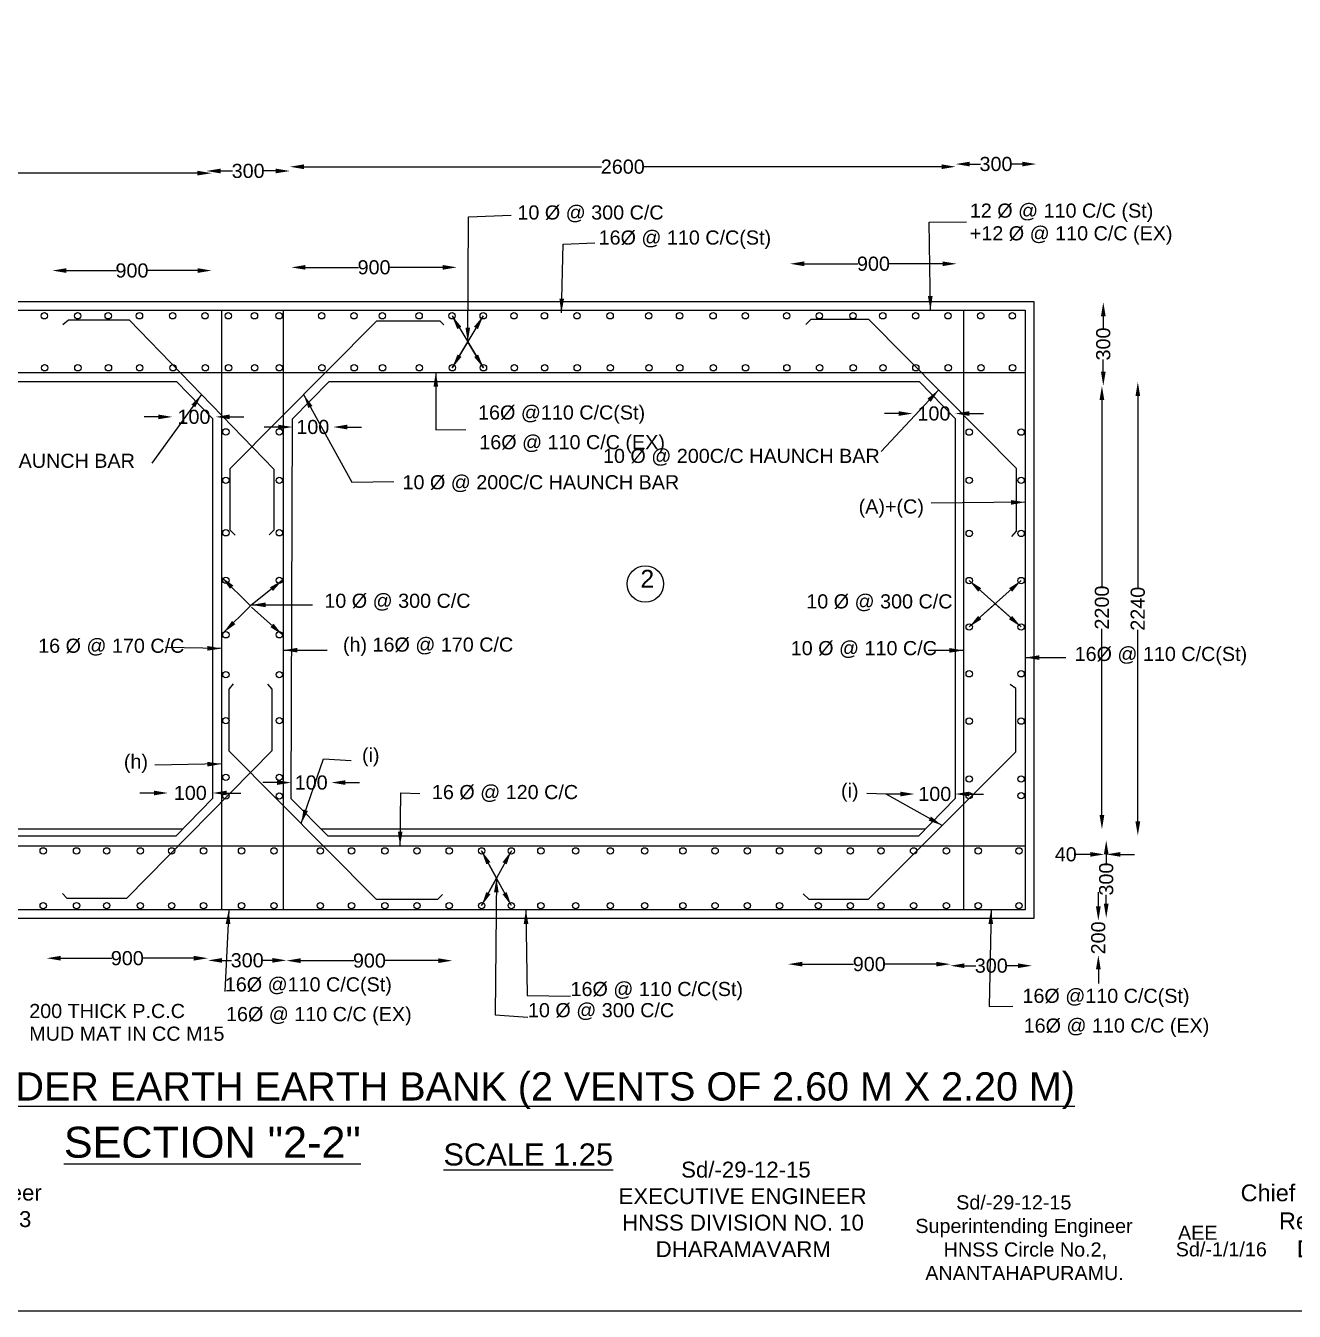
# Model space of a CAD drawing. Header units: millimetres. Extents: x 1711621 to 1731971, y 45609180 to 45623736.
# Drawn here: x 1717845 to 1725027, y 45609180 to 45616458 of the extents above; entities that cross this region are included whole.
import ezdxf

# ---------------------------------------------------------------- set-up
doc = ezdxf.new("R2010")
doc.units = ezdxf.units.MM
doc.header["$MEASUREMENT"] = 0
for name, color, linetype in [('DIMENSION', 7, 'Continuous'), ('DIMENSIONS', 7, 'Continuous'), ('DRAWING', 2, 'Continuous'), ('TEXT', 7, 'Continuous')]:
    doc.layers.add(name, color=color, linetype=linetype)
doc.styles.get("Standard").update_dxf_attribs({"font": 'arial.ttf', "height": 80})
doc.dimstyles.get("Standard").update_dxf_attribs({"dimtxt": 80, "dimasz": 80, "dimexe": 0.18, "dimexo": 0.0625, "dimgap": 0.09, "dimtad": 0, "dimdec": 0, "dimzin": 0, "dimdsep": 46, "dimtxsty": 'Standard', "dimcen": 0.09, "dimse1": 1, "dimse2": 1, "dimadec": 0, "dimazin": 0, "dimtfac": 1, "dimtdec": 0, "dimtofl": 0, "dimtmove": 0, "dimatfit": 3, "dimfxl": 1, "dimtolj": 1, "dimtzin": 0, "dimarcsym": 0})

# ---------------------------------------------------------------- blocks, each defined once
blk = doc.blocks.new('*D91')
at = {"layer": 'Defpoints', "color": 0, "transparency": 16777216}
for p in [(1715152.7, 45615644.5), (1718897.3, 45615626.2), (1718897.3, 45615623.1)]:
    blk.add_point(p, dxfattribs=at)
at = {"layer": 'DIMENSIONS', "color": 0, "lineweight": -2, "transparency": 16777216}
for p, q in [((1715232.7, 45615623.1), (1716904.9, 45615623.1)), ((1718817.3, 45615623.1), (1717145.1, 45615623.1))]:
    blk.add_line(p, q, dxfattribs=at)
at = {"layer": 'DIMENSIONS', "color": 0, "transparency": 16777216}
for points in [[(1715232.7, 45615636.5), (1715232.7, 45615609.8), (1715152.7, 45615623.1)], [(1718817.3, 45615636.5), (1718817.3, 45615609.8), (1718897.3, 45615623.1)]]:
    blk.add_solid(points, dxfattribs=at)
at = {"layer": 'DIMENSIONS', "color": 0, "transparency": 16777216, "insert": (1717025, 45615623.1), "char_height": 80, "attachment_point": 5}
blk.add_mtext('\\A1;2600', dxfattribs=at)
blk = doc.blocks.new('*D92')
at = {"layer": 'Defpoints', "color": 0, "transparency": 16777216}
for p in [(1718867.7, 45615628.1), (1719340.4, 45615635.3), (1719340.4, 45615620.1)]:
    blk.add_point(p, dxfattribs=at)
at = {"layer": 'DIMENSIONS', "color": 0, "lineweight": -2, "transparency": 16777216}
for p, q in [((1718947.7, 45615635.3), (1719015.7, 45615635.3)), ((1719260.4, 45615635.3), (1719192.4, 45615635.3))]:
    blk.add_line(p, q, dxfattribs=at)
at = {"layer": 'DIMENSIONS', "color": 0, "transparency": 16777216}
for points in [[(1718947.7, 45615648.7), (1718947.7, 45615622), (1718867.7, 45615635.3)], [(1719260.4, 45615648.7), (1719260.4, 45615622), (1719340.4, 45615635.3)]]:
    blk.add_solid(points, dxfattribs=at)
at = {"layer": 'DIMENSIONS', "color": 0, "transparency": 16777216, "insert": (1719104.1, 45615635.3), "char_height": 80, "attachment_point": 5}
blk.add_mtext('\\A1;300', dxfattribs=at)
blk = doc.blocks.new('*D93')
at = {"layer": 'Defpoints', "color": 0, "transparency": 16777216}
for p in [(1719340.4, 45615635.3), (1723109.9, 45615659.4), (1723109.9, 45615625.9)]:
    blk.add_point(p, dxfattribs=at)
at = {"layer": 'DIMENSIONS', "color": 0, "lineweight": -2, "transparency": 16777216}
for p, q in [((1719420.4, 45615659.4), (1721105.1, 45615659.4)), ((1723029.9, 45615659.4), (1721345.3, 45615659.4))]:
    blk.add_line(p, q, dxfattribs=at)
at = {"layer": 'DIMENSIONS', "color": 0, "transparency": 16777216}
for points in [[(1719420.4, 45615672.7), (1719420.4, 45615646), (1719340.4, 45615659.4)], [(1723029.9, 45615672.7), (1723029.9, 45615646), (1723109.9, 45615659.4)]]:
    blk.add_solid(points, dxfattribs=at)
at = {"layer": 'DIMENSIONS', "color": 0, "transparency": 16777216, "insert": (1721225.2, 45615659.4), "char_height": 80, "attachment_point": 5}
blk.add_mtext('\\A1;2600', dxfattribs=at)
blk = doc.blocks.new('*D94')
at = {"layer": 'Defpoints', "color": 0, "transparency": 16777216}
for p in [(1723566.7, 45615674.6), (1723109.9, 45615659.4), (1723566.7, 45615662.4)]:
    blk.add_point(p, dxfattribs=at)
at = {"layer": 'DIMENSIONS', "color": 0, "lineweight": -2, "transparency": 16777216}
for p, q in [((1723189.9, 45615674.6), (1723250, 45615674.6)), ((1723486.7, 45615674.6), (1723426.6, 45615674.6))]:
    blk.add_line(p, q, dxfattribs=at)
at = {"layer": 'DIMENSIONS', "color": 0, "transparency": 16777216}
for points in [[(1723189.9, 45615687.9), (1723189.9, 45615661.2), (1723109.9, 45615674.6)], [(1723486.7, 45615687.9), (1723486.7, 45615661.2), (1723566.7, 45615674.6)]]:
    blk.add_solid(points, dxfattribs=at)
at = {"layer": 'DIMENSIONS', "color": 0, "transparency": 16777216, "insert": (1723338.3, 45615674.6), "char_height": 80, "attachment_point": 5}
blk.add_mtext('\\A1;300', dxfattribs=at)
blk = doc.blocks.new('*D95')
at = {"layer": 'Defpoints', "color": 0, "transparency": 16777216}
for p in [(1722172.6, 45615110), (1722172.6, 45615066.3), (1723116.3, 45615066.3)]:
    blk.add_point(p, dxfattribs=at)
at = {"layer": 'DIMENSIONS', "color": 0, "lineweight": -2, "transparency": 16777216}
for p, q in [((1722252.6, 45615110), (1722556.1, 45615110)), ((1723036.3, 45615110), (1722732.8, 45615110))]:
    blk.add_line(p, q, dxfattribs=at)
at = {"layer": 'DIMENSIONS', "color": 0, "transparency": 16777216}
for points in [[(1722252.6, 45615123.3), (1722252.6, 45615096.7), (1722172.6, 45615110)], [(1723036.3, 45615123.3), (1723036.3, 45615096.7), (1723116.3, 45615110)]]:
    blk.add_solid(points, dxfattribs=at)
at = {"layer": 'DIMENSIONS', "color": 0, "transparency": 16777216, "insert": (1722644.4, 45615110), "char_height": 80, "attachment_point": 5}
blk.add_mtext('\\A1;900', dxfattribs=at)
blk = doc.blocks.new('*D96')
at = {"layer": 'Defpoints', "color": 0, "transparency": 16777216}
for p in [(1722866.6, 45614262.2), (1722866.6, 45614173.6), (1723106.9, 45614177.6)]:
    blk.add_point(p, dxfattribs=at)
at = {"layer": 'DIMENSIONS', "color": 0, "lineweight": -2, "transparency": 16777216}
for p, q in [((1722786.6, 45614262.2), (1722706.6, 45614262.2)), ((1723186.9, 45614262.2), (1723266.9, 45614262.2))]:
    blk.add_line(p, q, dxfattribs=at)
at = {"layer": 'DIMENSIONS', "color": 0, "transparency": 16777216}
for points in [[(1722786.6, 45614275.6), (1722786.6, 45614248.9), (1722866.6, 45614262.2)], [(1723186.9, 45614275.6), (1723186.9, 45614248.9), (1723106.9, 45614262.2)]]:
    blk.add_solid(points, dxfattribs=at)
at = {"layer": 'DIMENSIONS', "color": 0, "transparency": 16777216, "insert": (1722986.8, 45614262.2), "char_height": 80, "attachment_point": 5}
blk.add_mtext('\\A1;100', dxfattribs=at)
blk = doc.blocks.new('*D97')
at = {"layer": 'Defpoints', "color": 0, "transparency": 16777216}
for p in [(1723945.9, 45614893), (1723945.9, 45614893), (1723945.9, 45614418.7)]:
    blk.add_point(p, dxfattribs=at)
at = {"layer": 'DIMENSIONS', "color": 0, "lineweight": -2, "transparency": 16777216}
for p, q in [((1723945.9, 45614813), (1723945.9, 45614744.2)), ((1723945.9, 45614498.7), (1723945.9, 45614567.6))]:
    blk.add_line(p, q, dxfattribs=at)
at = {"layer": 'DIMENSIONS', "color": 0, "transparency": 16777216}
for points in [[(1723932.6, 45614813), (1723959.2, 45614813), (1723945.9, 45614893)], [(1723932.6, 45614498.7), (1723959.2, 45614498.7), (1723945.9, 45614418.7)]]:
    blk.add_solid(points, dxfattribs=at)
at = {"layer": 'DIMENSIONS', "color": 0, "transparency": 16777216, "insert": (1723945.9, 45614655.9), "char_height": 80, "attachment_point": 5, "rotation": 90}
blk.add_mtext('\\A1;300', dxfattribs=at)
blk = doc.blocks.new('*D98')
at = {"layer": 'Defpoints', "color": 0, "transparency": 16777216}
for p in [(1724125.4, 45614440.7), (1724089.9, 45611873.3), (1724141.4, 45611873.3)]:
    blk.add_point(p, dxfattribs=at)
at = {"layer": 'DIMENSIONS', "color": 0, "lineweight": -2, "transparency": 16777216}
for p, q in [((1724141.4, 45614360.7), (1724141.4, 45613277.1)), ((1724141.4, 45611953.3), (1724141.4, 45613036.9))]:
    blk.add_line(p, q, dxfattribs=at)
at = {"layer": 'DIMENSIONS', "color": 0, "transparency": 16777216}
for points in [[(1724128.1, 45614360.7), (1724154.8, 45614360.7), (1724141.4, 45614440.7)], [(1724128.1, 45611953.3), (1724154.8, 45611953.3), (1724141.4, 45611873.3)]]:
    blk.add_solid(points, dxfattribs=at)
at = {"layer": 'DIMENSIONS', "color": 0, "transparency": 16777216, "insert": (1724141.4, 45613157), "char_height": 80, "attachment_point": 5, "rotation": 90}
blk.add_mtext('\\A1;2240', dxfattribs=at)
blk = doc.blocks.new('*D99')
at = {"layer": 'Defpoints', "color": 0, "transparency": 16777216}
for p in [(1723938.2, 45614418.7), (1723945.9, 45614418.7), (1723937.7, 45611908.8)]:
    blk.add_point(p, dxfattribs=at)
at = {"layer": 'DIMENSIONS', "color": 0, "lineweight": -2, "transparency": 16777216}
for p, q in [((1723938.2, 45614338.7), (1723938.2, 45613283.8)), ((1723938.2, 45611988.8), (1723938.2, 45613043.6))]:
    blk.add_line(p, q, dxfattribs=at)
at = {"layer": 'DIMENSIONS', "color": 0, "transparency": 16777216}
for points in [[(1723924.8, 45614338.7), (1723951.5, 45614338.7), (1723938.2, 45614418.7)], [(1723924.8, 45611988.8), (1723951.5, 45611988.8), (1723938.2, 45611908.8)]]:
    blk.add_solid(points, dxfattribs=at)
at = {"layer": 'DIMENSIONS', "color": 0, "transparency": 16777216, "insert": (1723938.2, 45613163.7), "char_height": 80, "attachment_point": 5, "rotation": 90}
blk.add_mtext('\\A1;2200', dxfattribs=at)
blk = doc.blocks.new('*D100')
at = {"layer": 'Defpoints', "color": 0, "transparency": 16777216}
for p in [(1723929.3, 45611391.9), (1723917.8, 45611196), (1723933.9, 45611196)]:
    blk.add_point(p, dxfattribs=at)
at = {"layer": 'DIMENSIONS', "color": 0, "lineweight": -2, "transparency": 16777216}
for p, q in [((1723917.8, 45611471.9), (1723917.8, 45611551.9)), ((1723917.8, 45611116), (1723917.8, 45611036))]:
    blk.add_line(p, q, dxfattribs=at)
at = {"layer": 'DIMENSIONS', "color": 0, "transparency": 16777216}
for points in [[(1723904.5, 45611471.9), (1723931.2, 45611471.9), (1723917.8, 45611391.9)], [(1723904.5, 45611116), (1723931.2, 45611116), (1723917.8, 45611196)]]:
    blk.add_solid(points, dxfattribs=at)
at = {"layer": 'DIMENSIONS', "color": 0, "transparency": 16777216, "insert": (1723917.8, 45611293.9), "char_height": 80, "attachment_point": 5, "rotation": 90}
blk.add_mtext('\\A1;200', dxfattribs=at)
blk = doc.blocks.new('*D101')
at = {"layer": 'Defpoints', "color": 0, "transparency": 16777216}
for p in [(1723923.5, 45611846.5), (1723962.5, 45611846.5), (1723936.2, 45611406.8)]:
    blk.add_point(p, dxfattribs=at)
at = {"layer": 'DIMENSIONS', "color": 0, "lineweight": -2, "transparency": 16777216}
for p, q in [((1723962.5, 45611766.5), (1723962.5, 45611714.9)), ((1723962.5, 45611486.8), (1723962.5, 45611538.3))]:
    blk.add_line(p, q, dxfattribs=at)
at = {"layer": 'DIMENSIONS', "color": 0, "transparency": 16777216}
for points in [[(1723949.2, 45611766.5), (1723975.9, 45611766.5), (1723962.5, 45611846.5)], [(1723949.2, 45611486.8), (1723975.9, 45611486.8), (1723962.5, 45611406.8)]]:
    blk.add_solid(points, dxfattribs=at)
at = {"layer": 'DIMENSIONS', "color": 0, "transparency": 16777216, "insert": (1723962.5, 45611626.6), "char_height": 80, "attachment_point": 5, "rotation": 90}
blk.add_mtext('\\A1;300', dxfattribs=at)
blk = doc.blocks.new('*D102')
at = {"layer": 'Defpoints', "color": 0, "transparency": 16777216}
for p in [(1723952, 45611909.7), (1723962.5, 45611846.5), (1723952, 45611766.5)]:
    blk.add_point(p, dxfattribs=at)
at = {"layer": 'DIMENSIONS', "color": 0, "lineweight": -2, "transparency": 16777216}
for p, q in [((1723872, 45611766.5), (1723792, 45611766.5)), ((1724042.5, 45611766.5), (1724122.5, 45611766.5))]:
    blk.add_line(p, q, dxfattribs=at)
at = {"layer": 'DIMENSIONS', "color": 0, "transparency": 16777216}
for points in [[(1723872, 45611779.8), (1723872, 45611753.1), (1723952, 45611766.5)], [(1724042.5, 45611779.8), (1724042.5, 45611753.1), (1723962.5, 45611766.5)]]:
    blk.add_solid(points, dxfattribs=at)
at = {"layer": 'DIMENSIONS', "color": 0, "transparency": 16777216, "insert": (1723733.1, 45611766.5), "char_height": 80, "attachment_point": 5}
blk.add_mtext('\\A1;40', dxfattribs=at)
blk = doc.blocks.new('*D103')
at = {"layer": 'Defpoints', "color": 0, "transparency": 16777216}
for p in [(1723080, 45611136.2), (1723080, 45611136.2), (1723543.1, 45611133.3)]:
    blk.add_point(p, dxfattribs=at)
at = {"layer": 'DIMENSIONS', "color": 0, "lineweight": -2, "transparency": 16777216}
for p, q in [((1723160, 45611136.2), (1723223.3, 45611136.2)), ((1723463.1, 45611136.2), (1723399.9, 45611136.2))]:
    blk.add_line(p, q, dxfattribs=at)
at = {"layer": 'DIMENSIONS', "color": 0, "transparency": 16777216}
for points in [[(1723160, 45611149.5), (1723160, 45611122.9), (1723080, 45611136.2)], [(1723463.1, 45611149.5), (1723463.1, 45611122.9), (1723543.1, 45611136.2)]]:
    blk.add_solid(points, dxfattribs=at)
at = {"layer": 'DIMENSIONS', "color": 0, "transparency": 16777216, "insert": (1723311.6, 45611136.2), "char_height": 80, "attachment_point": 5}
blk.add_mtext('\\A1;300', dxfattribs=at)
blk = doc.blocks.new('*D104')
at = {"layer": 'Defpoints', "color": 0, "transparency": 16777216}
for p in [(1722161.4, 45611145.1), (1722161.4, 45611145.1), (1723080, 45611136.2)]:
    blk.add_point(p, dxfattribs=at)
at = {"layer": 'DIMENSIONS', "color": 0, "lineweight": -2, "transparency": 16777216}
for p, q in [((1722241.4, 45611145.1), (1722532.4, 45611145.1)), ((1723000, 45611145.1), (1722709, 45611145.1))]:
    blk.add_line(p, q, dxfattribs=at)
at = {"layer": 'DIMENSIONS', "color": 0, "transparency": 16777216}
for points in [[(1722241.4, 45611158.4), (1722241.4, 45611131.8), (1722161.4, 45611145.1)], [(1723000, 45611158.4), (1723000, 45611131.8), (1723080, 45611145.1)]]:
    blk.add_solid(points, dxfattribs=at)
at = {"layer": 'DIMENSIONS', "color": 0, "transparency": 16777216, "insert": (1722620.7, 45611145.1), "char_height": 80, "attachment_point": 5}
blk.add_mtext('\\A1;900', dxfattribs=at)
blk = doc.blocks.new('*D105')
at = {"layer": 'Defpoints', "color": 0, "transparency": 16777216}
for p in [(1722876.6, 45612108.2), (1722876.6, 45612108.2), (1723106.9, 45612101.7)]:
    blk.add_point(p, dxfattribs=at)
at = {"layer": 'DIMENSIONS', "color": 0, "lineweight": -2, "transparency": 16777216}
for p, q in [((1722796.6, 45612108.2), (1722716.6, 45612108.2)), ((1723186.9, 45612108.2), (1723266.9, 45612108.2))]:
    blk.add_line(p, q, dxfattribs=at)
at = {"layer": 'DIMENSIONS', "color": 0, "transparency": 16777216}
for points in [[(1722796.6, 45612121.5), (1722796.6, 45612094.9), (1722876.6, 45612108.2)], [(1723186.9, 45612121.5), (1723186.9, 45612094.9), (1723106.9, 45612108.2)]]:
    blk.add_solid(points, dxfattribs=at)
at = {"layer": 'DIMENSIONS', "color": 0, "transparency": 16777216, "insert": (1722991.8, 45612108.2), "char_height": 80, "attachment_point": 5}
blk.add_mtext('\\A1;100', dxfattribs=at)
blk = doc.blocks.new('*D106')
at = {"layer": 'Defpoints', "color": 0, "transparency": 16777216}
for p in [(1719320.8, 45611164.9), (1719320.8, 45611132.8), (1720260, 45611142.6)]:
    blk.add_point(p, dxfattribs=at)
at = {"layer": 'DIMENSIONS', "color": 0, "lineweight": -2, "transparency": 16777216}
for p, q in [((1719400.8, 45611164.9), (1719702.1, 45611164.9)), ((1720180, 45611164.9), (1719878.7, 45611164.9))]:
    blk.add_line(p, q, dxfattribs=at)
at = {"layer": 'DIMENSIONS', "color": 0, "transparency": 16777216}
for points in [[(1719400.8, 45611178.2), (1719400.8, 45611151.5), (1719320.8, 45611164.9)], [(1720180, 45611178.2), (1720180, 45611151.5), (1720260, 45611164.9)]]:
    blk.add_solid(points, dxfattribs=at)
at = {"layer": 'DIMENSIONS', "color": 0, "transparency": 16777216, "insert": (1719790.4, 45611164.9), "char_height": 80, "attachment_point": 5}
blk.add_mtext('\\A1;900', dxfattribs=at)
blk = doc.blocks.new('*D107')
at = {"layer": 'Defpoints', "color": 0, "transparency": 16777216}
for p in [(1718876.5, 45611166.5), (1719320.8, 45611164.9), (1718876.5, 45611147.3)]:
    blk.add_point(p, dxfattribs=at)
at = {"layer": 'DIMENSIONS', "color": 0, "lineweight": -2, "transparency": 16777216}
for p, q in [((1718956.5, 45611166.5), (1719010.3, 45611166.5)), ((1719240.8, 45611166.5), (1719186.9, 45611166.5))]:
    blk.add_line(p, q, dxfattribs=at)
at = {"layer": 'DIMENSIONS', "color": 0, "transparency": 16777216}
for points in [[(1718956.5, 45611179.8), (1718956.5, 45611153.2), (1718876.5, 45611166.5)], [(1719240.8, 45611179.8), (1719240.8, 45611153.2), (1719320.8, 45611166.5)]]:
    blk.add_solid(points, dxfattribs=at)
at = {"layer": 'DIMENSIONS', "color": 0, "transparency": 16777216, "insert": (1719098.6, 45611166.5), "char_height": 80, "attachment_point": 5}
blk.add_mtext('\\A1;300', dxfattribs=at)
blk = doc.blocks.new('*D108')
at = {"layer": 'Defpoints', "color": 0, "transparency": 16777216}
for p in [(1717963.3, 45611178.6), (1717963.3, 45611165.8), (1718876.5, 45611166.5)]:
    blk.add_point(p, dxfattribs=at)
at = {"layer": 'DIMENSIONS', "color": 0, "lineweight": -2, "transparency": 16777216}
for p, q in [((1718043.3, 45611178.6), (1718331.5, 45611178.6)), ((1718796.5, 45611178.6), (1718508.2, 45611178.6))]:
    blk.add_line(p, q, dxfattribs=at)
at = {"layer": 'DIMENSIONS', "color": 0, "transparency": 16777216}
for points in [[(1718043.3, 45611191.9), (1718043.3, 45611165.2), (1717963.3, 45611178.6)], [(1718796.5, 45611191.9), (1718796.5, 45611165.2), (1718876.5, 45611178.6)]]:
    blk.add_solid(points, dxfattribs=at)
at = {"layer": 'DIMENSIONS', "color": 0, "transparency": 16777216, "insert": (1718419.9, 45611178.6), "char_height": 80, "attachment_point": 5}
blk.add_mtext('\\A1;900', dxfattribs=at)
blk = doc.blocks.new('*D120')
at = {"layer": 'Defpoints', "color": 0, "transparency": 16777216}
for p in [(1717994.7, 45615077.4), (1718897.7, 45615071.7), (1718897.7, 45615065.9)]:
    blk.add_point(p, dxfattribs=at)
at = {"layer": 'DIMENSIONS', "color": 0, "lineweight": -2, "transparency": 16777216}
for p, q in [((1718074.7, 45615071.7), (1718357.8, 45615071.7)), ((1718817.7, 45615071.7), (1718534.5, 45615071.7))]:
    blk.add_line(p, q, dxfattribs=at)
at = {"layer": 'DIMENSIONS', "color": 0, "transparency": 16777216}
for points in [[(1718074.7, 45615085), (1718074.7, 45615058.3), (1717994.7, 45615071.7)], [(1718817.7, 45615085), (1718817.7, 45615058.3), (1718897.7, 45615071.7)]]:
    blk.add_solid(points, dxfattribs=at)
at = {"layer": 'DIMENSIONS', "color": 0, "transparency": 16777216, "insert": (1718446.2, 45615071.7), "char_height": 80, "attachment_point": 5}
blk.add_mtext('\\A1;900', dxfattribs=at)
blk = doc.blocks.new('*D121')
at = {"layer": 'Defpoints', "color": 0, "transparency": 16777216}
for p in [(1720285.2, 45615089.7), (1719348.7, 45615068.2), (1720285.2, 45615068)]:
    blk.add_point(p, dxfattribs=at)
at = {"layer": 'DIMENSIONS', "color": 0, "lineweight": -2, "transparency": 16777216}
for p, q in [((1719428.7, 45615089.7), (1719728.6, 45615089.7)), ((1720205.2, 45615089.7), (1719905.3, 45615089.7))]:
    blk.add_line(p, q, dxfattribs=at)
at = {"layer": 'DIMENSIONS', "color": 0, "transparency": 16777216}
for points in [[(1719428.7, 45615103.1), (1719428.7, 45615076.4), (1719348.7, 45615089.7)], [(1720205.2, 45615103.1), (1720205.2, 45615076.4), (1720285.2, 45615089.7)]]:
    blk.add_solid(points, dxfattribs=at)
at = {"layer": 'DIMENSIONS', "color": 0, "transparency": 16777216, "insert": (1719817, 45615089.7), "char_height": 80, "attachment_point": 5}
blk.add_mtext('\\A1;900', dxfattribs=at)
blk = doc.blocks.new('*D122')
at = {"layer": 'Defpoints', "color": 0, "transparency": 16777216}
for p in [(1719354.6, 45614179.9), (1719585.7, 45614185.8), (1719585.7, 45614185.8)]:
    blk.add_point(p, dxfattribs=at)
at = {"layer": 'DIMENSIONS', "color": 0, "lineweight": -2, "transparency": 16777216}
for p, q in [((1719274.6, 45614185.8), (1719194.6, 45614185.8)), ((1719665.7, 45614185.8), (1719745.7, 45614185.8))]:
    blk.add_line(p, q, dxfattribs=at)
at = {"layer": 'DIMENSIONS', "color": 0, "transparency": 16777216}
for points in [[(1719274.6, 45614199.1), (1719274.6, 45614172.4), (1719354.6, 45614185.8)], [(1719665.7, 45614199.1), (1719665.7, 45614172.4), (1719585.7, 45614185.8)]]:
    blk.add_solid(points, dxfattribs=at)
at = {"layer": 'DIMENSIONS', "color": 0, "transparency": 16777216, "insert": (1719470.2, 45614185.8), "char_height": 80, "attachment_point": 5}
blk.add_mtext('\\A1;100', dxfattribs=at)
blk = doc.blocks.new('*D123')
at = {"layer": 'Defpoints', "color": 0, "transparency": 16777216}
for p in [(1719575, 45612173), (1719347, 45612106.1), (1719575, 45612103.7)]:
    blk.add_point(p, dxfattribs=at)
at = {"layer": 'DIMENSIONS', "color": 0, "lineweight": -2, "transparency": 16777216}
for p, q in [((1719267, 45612173), (1719187, 45612173)), ((1719655, 45612173), (1719735, 45612173))]:
    blk.add_line(p, q, dxfattribs=at)
at = {"layer": 'DIMENSIONS', "color": 0, "transparency": 16777216}
for points in [[(1719267, 45612186.3), (1719267, 45612159.7), (1719347, 45612173)], [(1719655, 45612186.3), (1719655, 45612159.7), (1719575, 45612173)]]:
    blk.add_solid(points, dxfattribs=at)
at = {"layer": 'DIMENSIONS', "color": 0, "transparency": 16777216, "insert": (1719461, 45612173), "char_height": 80, "attachment_point": 5}
blk.add_mtext('\\A1;100', dxfattribs=at)
blk = doc.blocks.new('*D124')
at = {"layer": 'Defpoints', "color": 0, "transparency": 16777216}
for p in [(1718650.6, 45612114), (1718902.5, 45612114), (1718902.5, 45612114)]:
    blk.add_point(p, dxfattribs=at)
at = {"layer": 'DIMENSIONS', "color": 0, "lineweight": -2, "transparency": 16777216}
for p, q in [((1718570.6, 45612114), (1718490.6, 45612114)), ((1718982.5, 45612114), (1719062.5, 45612114))]:
    blk.add_line(p, q, dxfattribs=at)
at = {"layer": 'DIMENSIONS', "color": 0, "transparency": 16777216}
for points in [[(1718570.6, 45612127.4), (1718570.6, 45612100.7), (1718650.6, 45612114)], [(1718982.5, 45612127.4), (1718982.5, 45612100.7), (1718902.5, 45612114)]]:
    blk.add_solid(points, dxfattribs=at)
at = {"layer": 'DIMENSIONS', "color": 0, "transparency": 16777216, "insert": (1718776.5, 45612114), "char_height": 80, "attachment_point": 5}
blk.add_mtext('\\A1;100', dxfattribs=at)
blk = doc.blocks.new('*D125')
at = {"layer": 'Defpoints', "color": 0, "transparency": 16777216}
for p in [(1718919.6, 45614243.2), (1718674.8, 45614192.6), (1718919.6, 45614193.8)]:
    blk.add_point(p, dxfattribs=at)
at = {"layer": 'DIMENSIONS', "color": 0, "lineweight": -2, "transparency": 16777216}
for p, q in [((1718594.8, 45614243.2), (1718514.8, 45614243.2)), ((1718999.6, 45614243.2), (1719079.6, 45614243.2))]:
    blk.add_line(p, q, dxfattribs=at)
at = {"layer": 'DIMENSIONS', "color": 0, "transparency": 16777216}
for points in [[(1718594.8, 45614256.6), (1718594.8, 45614229.9), (1718674.8, 45614243.2)], [(1718999.6, 45614256.6), (1718999.6, 45614229.9), (1718919.6, 45614243.2)]]:
    blk.add_solid(points, dxfattribs=at)
at = {"layer": 'DIMENSIONS', "color": 0, "transparency": 16777216, "insert": (1718797.2, 45614243.2), "char_height": 80, "attachment_point": 5}
blk.add_mtext('\\A1;100', dxfattribs=at)

msp = doc.modelspace()

# ---------------------------------------------------------------- linework, layer by layer
at = {"layer": 'DIMENSIONS', "color": 0}
msp.add_lwpolyline([(1731914.9, 45609179.9), (1711621.4, 45609179.9), (1711621.4, 45623735.6), (1731914.9, 45623735.6)], close=True, dxfattribs=at)
msp.add_circle((1721352.4, 45613297.3), 103.2, dxfattribs=at)
at = {"layer": 'DRAWING', "color": 0}
for points in [[(1714695.6, 45614895.6), (1723551.8, 45614895.6), (1723551.8, 45611403.8), (1714695.6, 45611403.8)], [(1714744.3, 45614846.9), (1723503.1, 45614846.9), (1723503.1, 45611452.5), (1714744.3, 45611452.5)]]:
    msp.add_lwpolyline(points, close=True, dxfattribs=at)
for points in [[(1718055.3, 45614766.7), (1718086.6, 45614793.2), (1718430.9, 45614793.2), (1719250.4, 45613946.9), (1719250.4, 45613602.8), (1719223.8, 45613576.3)], [(1718953.7, 45614846.9), (1718953.7, 45611452.5)], [(1719303.1, 45614846.9), (1719303.1, 45611452.5)], [(1723427.5, 45613565.8), (1723454.8, 45613597.1), (1723454.8, 45613951.8), (1722618.4, 45614794.8), (1722290.9, 45614794.8), (1722262, 45614766.9)], [(1723153.8, 45614846.9), (1723153.8, 45611452.5)], [(1719030, 45613573.5), (1719002.5, 45613601.4), (1719002.5, 45613951.2), (1719833.3, 45614787.8), (1720189.3, 45614787.8), (1720211.7, 45614764.7)], [(1714744.3, 45614495.2), (1723503.1, 45614495.2)], [(1715150.3, 45614231.5), (1715358.6, 45614443.7), (1718698.8, 45614443.7), (1718902.5, 45614233.9), (1718902.5, 45612083.3), (1718694.4, 45611868.9), (1715353.5, 45611868.9), (1715142.5, 45612080.5), (1715150.3, 45614231.5)], [(1719354.8, 45614231.5), (1719563.1, 45614443.7), (1722903.3, 45614443.7), (1723106.9, 45614233.9), (1723106.9, 45612083.3), (1722898.8, 45611868.9), (1719557.9, 45611868.9), (1719346.9, 45612080.5), (1719354.8, 45614231.5)], [(1718052.6, 45611545.4), (1718078.2, 45611518.7), (1718417.2, 45611518.7), (1719239.9, 45612355), (1719239.9, 45612702.5), (1719214.6, 45612730)], [(1719018.6, 45612732.9), (1718995.6, 45612702), (1718995.6, 45612352.2), (1719828.6, 45611512.9), (1720177.4, 45611512.9), (1720204.8, 45611539.7)], [(1722247.4, 45611542.3), (1722278.6, 45611512.2), (1722616.9, 45611512.2), (1723450.1, 45612347.9), (1723450.1, 45612704.9), (1723419.3, 45612729.1)], [(1715311.3, 45611911.2), (1718735.5, 45611911.2)], [(1719515.7, 45611911.2), (1722939.9, 45611911.2)], [(1714744.3, 45611815.6), (1723503.1, 45611815.6)]]:
    msp.add_lwpolyline(points, dxfattribs=at)
for centre in [(1717950.1, 45614815.4), (1718138.6, 45614815.4), (1718311.7, 45614815.4), (1718488.7, 45614815.4), (1718676.7, 45614815.4), (1718860, 45614815.4), (1718991.7, 45614815.4), (1719139.7, 45614815.4), (1719279.4, 45614815.4), (1719520.3, 45614815.4), (1719703.1, 45614815.4), (1719863.6, 45614815.4), (1720072.1, 45614815.4), (1720258.3, 45614815.4), (1720434.9, 45614815.4), (1720609.3, 45614815.4), (1720781.8, 45614815.4), (1720965.8, 45614815.4), (1721153.6, 45614815.4), (1721372.1, 45614815.4), (1721546.5, 45614815.4), (1721736.8, 45614815.4), (1721918.8, 45614815.4), (1722152.7, 45614815.4), (1722338.1, 45614815.4), (1722528.6, 45614815.4), (1722697.4, 45614815.4), (1722883.1, 45614815.4), (1723066.4, 45614815.4), (1723252.1, 45614815.4), (1723430.6, 45614815.4), (1717951.5, 45614521), (1718140, 45614521), (1718313.1, 45614521), (1718490.1, 45614521), (1718678.1, 45614521), (1718861.4, 45614521), (1718993.1, 45614521), (1719141.1, 45614521), (1719280.8, 45614521), (1719521.7, 45614521), (1719704.5, 45614521), (1719865.1, 45614521), (1720073.5, 45614521), (1720259.7, 45614521), (1720436.4, 45614521), (1720610.8, 45614521), (1720783.2, 45614521), (1720967.2, 45614521), (1721155, 45614521), (1721373.5, 45614521), (1721547.9, 45614521), (1721738.2, 45614521), (1721920.3, 45614521), (1722154.1, 45614521), (1722339.5, 45614521), (1722530, 45614521), (1722698.9, 45614521), (1722884.5, 45614521), (1723067.8, 45614521), (1723253.5, 45614521), (1723432, 45614521), (1718977.9, 45614158.3), (1719280.6, 45614158.3), (1723186.6, 45614156.9), (1723480.7, 45614156.9), (1718977.9, 45613883.7), (1719280.6, 45613883.7), (1723186.6, 45613883.8), (1723480.7, 45613883.8), (1718977.9, 45613587), (1719280.6, 45613587), (1723186.6, 45613583.5), (1723480.7, 45613583.5), (1718977.9, 45613318), (1719280.6, 45613318), (1723186.6, 45613316.7), (1723480.7, 45613316.7), (1723186.6, 45613053.9), (1723480.7, 45613053.9), (1718977.9, 45613009.5), (1719280.6, 45613009.5), (1718977.9, 45612784.4), (1719280.6, 45612784.4), (1723186.6, 45612788.8), (1723480.7, 45612788.8), (1718977.9, 45612523.8), (1719280.6, 45612523.8), (1723186.6, 45612520.9), (1723480.7, 45612520.9), (1718977.9, 45612202.3), (1719280.6, 45612202.3), (1723186.6, 45612193.5), (1723480.7, 45612193.5), (1718977.9, 45612096.8), (1719280.6, 45612096.8), (1723186.6, 45612099.4), (1723480.7, 45612099.4), (1717943.8, 45611786.5), (1718132.3, 45611786.5), (1718303.2, 45611786.5), (1718493.2, 45611786.5), (1718671.1, 45611786.5), (1718851.5, 45611786.5), (1719066.5, 45611786.5), (1719250.2, 45611786.5), (1719512.3, 45611786.5), (1719689.6, 45611786.5), (1719878.2, 45611786.5), (1720060, 45611786.5), (1720242.3, 45611786.5), (1720425.9, 45611786.5), (1720594.3, 45611786.5), (1720761.5, 45611786.5), (1720958.9, 45611786.5), (1721154.5, 45611786.5), (1721349.4, 45611786.5), (1721565.6, 45611786.5), (1721747.9, 45611786.5), (1721930.6, 45611786.5), (1722112.9, 45611786.5), (1722332.9, 45611786.5), (1722513.9, 45611786.5), (1722686.9, 45611786.5), (1722871.7, 45611786.5), (1723057.7, 45611786.5), (1723237.5, 45611786.5), (1723468.8, 45611786.5), (1717943.8, 45611476.6), (1718132.3, 45611476.6), (1718303.2, 45611476.6), (1718493.2, 45611476.6), (1718671.1, 45611476.6), (1718851.5, 45611476.6), (1719066.5, 45611476.6), (1719250.2, 45611476.6), (1719512.3, 45611476.6), (1719689.6, 45611476.6), (1719878.2, 45611476.6), (1720060, 45611476.6), (1720242.3, 45611476.6), (1720425.9, 45611476.6), (1720594.3, 45611476.6), (1720761.5, 45611476.6), (1720958.9, 45611476.6), (1721154.5, 45611476.6), (1721349.4, 45611476.6), (1721565.6, 45611476.6), (1721747.9, 45611476.6), (1721930.6, 45611476.6), (1722112.9, 45611476.6), (1722332.9, 45611476.6), (1722513.9, 45611476.6), (1722686.9, 45611476.6), (1722871.7, 45611476.6), (1723057.7, 45611476.6), (1723237.5, 45611476.6), (1723468.8, 45611476.6)]:
    msp.add_circle(centre, 17.9, dxfattribs=at)

# ---------------------------------------------------------------- texts
at = {"layer": 'DIMENSION', "color": 0}
for s, p in [('AEE', (1724369, 45609584.6)), ('Sd/-1/1/16', (1724356.1, 45609490.9))]:
    msp.add_text(s, height=80, dxfattribs=at).set_placement(p)
at = {"layer": 'DIMENSION', "color": 0, "attachment_point": 1}
for s, insert, char_height, width in [('\\pi478.79;Sd/-{\\A1;29-12-15\\P\\pi86.069;Deputy Executive Engineer  \\P\\pi153.02;HNSS Sub-Division No.3 \\P\\pi295.32;DHARAMAVARAM.}', (1716333.2, 45610046.8), 90, 1680.775), ('\\A1;\\pi160.65;^I{\\A0;Sd/-}29-12-15\\P\\pi5.8791;{\\A0;EXECUTIVE ENGINEER  \\P\\pi25.586;HNSS DIVISION NO. 10  \\P\\pi215.87;DHARAMAVARM}', (1721195.6, 45610026.9), 90, 1404.487), ('\\pi486.26;^ISd/-5/2/16\\P\\pi82.644;Chief Engineer (project) Water \\P\\pi299.83;Resources Department  \\P\\pi401.08;DHARAMAVARAM.', (1724640.8, 45610056.3), 95, 1952.857), ('\\A1;\\pi220.82;^I{\\A0;Sd/-}29-12-15\\P\\pi88.846;{\\A0;Superintending Engineer  \\P\\pi249.01;HNSS Circle No.2, \\P\\pi145.14;ANANTAHAPURAMU.}', (1722793, 45609836.5), 80, 1404.487)]:
    msp.add_mtext(s, dxfattribs=dict(at, insert=insert, char_height=char_height, width=width))
at = {"layer": 'DIMENSIONS', "color": 0}
msp.add_text('2', height=100, dxfattribs=at).set_placement((1721325.1, 45613277.3))
at = {"layer": 'TEXT', "color": 0}
for s, height, p in [('12 Ø @ 110 C/C (St)', 80, (1723190.2, 45615371.1)), ('10 Ø @ 300 C/C', 80, (1720628.6, 45615360.5)), ('16Ø @ 110 C/C(St)', 80, (1721088.4, 45615218.6)), ('+12 Ø @ 110 C/C (EX)', 80, (1723190.2, 45615242.6)), ('16Ø @110 C/C(St)', 80, (1720406, 45614228.3)), ('16Ø @ 110 C/C (EX)', 80, (1720412.7, 45614060.1)), ('10 Ø @ 200C/C HAUNCH BAR', 80, (1721113.3, 45613982.4)), ('10 Ø @ 200C/C HAUNCH BAR', 80, (1716896.1, 45613954.8)), ('10 Ø @ 200C/C HAUNCH BAR', 80, (1719978, 45613833.3)), ('(A)+(C)', 80, (1722560.8, 45613696.2)), ('10 Ø @ 300 C/C', 80, (1719535.5, 45613162.3)), ('10 Ø @ 300 C/C', 80, (1722264.3, 45613158.9)), ('16 Ø @ 170 C/C', 80, (1717915.1, 45612907.7)), ('(h) 16Ø @ 170 C/C', 80, (1719640.7, 45612914.2)), ('10 Ø @ 110 C/C', 80, (1722176.2, 45612894.3)), ('16Ø @ 110 C/C(St)', 80, (1723783.6, 45612861.3)), ('(h)', 80, (1718400.3, 45612252.2)), ('(i)', 80, (1719748.5, 45612289.1)), ('16 Ø @ 120 C/C', 80, (1720144.6, 45612079.3)), ('(i)', 80, (1722460.8, 45612088.3)), ('16Ø @110 C/C(St)', 80, (1718972, 45610990.7)), ('16Ø @ 110 C/C(St)', 80, (1720929.4, 45610964.6)), ('16Ø @110 C/C(St)', 80, (1723488.3, 45610925.8)), ('200 THICK P.C.C', 80, (1717864.6, 45610840)), ('16Ø @ 110 C/C (EX)', 80, (1718978.7, 45610822.5)), ('10 Ø @ 300 C/C', 80, (1720688.4, 45610844.6)), ('MUD MAT IN CC M15', 80, (1717864.6, 45610711.5)), ('16Ø @ 110 C/C (EX)', 80, (1723495.1, 45610757.5)), ('%%UR.C.C DETAILS OF BOX UNDER EARTH EARTH BANK (2 VENTS OF 2.60 M X 2.20 M)', 160, (1714893.5, 45610373)), ('%%USECTION "2-2"', 175, (1718060.4, 45610049.5)), ('%%USCALE 1.25', 125, (1720209.4, 45610005.2))]:
    msp.add_text(s, height=height, dxfattribs=at).set_placement(p)

# ---------------------------------------------------------------- dimensions: what is measured, and where the dimension line sits
at = {"layer": 'DIMENSIONS', "color": 0}
for base, p1, p2, text, picture, middle in [((1718897.3, 45615623.1), (1715152.7, 45615644.5), (1718897.3, 45615626.2), '2600', '*D91', (1717025, 45615623.1)), ((1719340.4, 45615635.3), (1718867.7, 45615628.1), (1719340.4, 45615620.1), '300', '*D92', (1719104.1, 45615635.3)), ((1723109.9, 45615659.4), (1719340.4, 45615635.3), (1723109.9, 45615625.9), '2600', '*D93', (1721225.2, 45615659.4)), ((1723566.7, 45615674.6), (1723109.9, 45615659.4), (1723566.7, 45615662.4), '300', '*D94', (1723338.3, 45615674.6)), ((1722172.6, 45615110), (1723116.3, 45615066.3), (1722172.6, 45615066.3), '900', '*D95', (1722644.4, 45615110)), ((1718897.7, 45615071.7), (1717994.7, 45615077.4), (1718897.7, 45615065.9), '900', '*D120', (1718446.2, 45615071.7)), ((1720285.2, 45615089.7), (1719348.7, 45615068.2), (1720285.2, 45615068), '900', '*D121', (1719817, 45615089.7)), ((1718919.6, 45614243.2), (1718674.8, 45614192.6), (1718919.6, 45614193.8), '100', '*D125', (1718797.2, 45614243.2)), ((1722866.6, 45614262.2), (1723106.9, 45614177.6), (1722866.6, 45614173.6), '100', '*D96', (1722986.8, 45614262.2)), ((1719585.7, 45614185.8), (1719354.6, 45614179.9), (1719585.7, 45614185.8), '100', '*D122', (1719470.2, 45614185.8)), ((1719575, 45612173), (1719347, 45612106.1), (1719575, 45612103.7), '100', '*D123', (1719461, 45612173)), ((1718902.5, 45612114), (1718650.6, 45612114), (1718902.5, 45612114), '100', '*D124', (1718776.5, 45612114)), ((1722876.6, 45612108.2), (1723106.9, 45612101.7), (1722876.6, 45612108.2), '100', '*D105', (1722991.8, 45612108.2)), ((1723952, 45611766.5), (1723962.5, 45611846.5), (1723952, 45611909.7), '40', '*D102', (1723733.1, 45611766.5)), ((1717963.3, 45611178.6), (1718876.5, 45611166.5), (1717963.3, 45611165.8), '900', '*D108', (1718419.9, 45611178.6)), ((1718876.5, 45611166.5), (1719320.8, 45611164.9), (1718876.5, 45611147.3), '300', '*D107', (1719098.6, 45611166.5)), ((1719320.8, 45611164.9), (1720260, 45611142.6), (1719320.8, 45611132.8), '900', '*D106', (1719790.4, 45611164.9)), ((1722161.4, 45611145.1), (1723080, 45611136.2), (1722161.4, 45611145.1), '900', '*D104', (1722620.7, 45611145.1)), ((1723080, 45611136.2), (1723543.1, 45611133.3), (1723080, 45611136.2), '300', '*D103', (1723311.6, 45611136.2))]:
    dim = msp.add_linear_dim(base=base, p1=p1, p2=p2, text=text, dimstyle='Standard', dxfattribs=at)
    dim.commit()
    dim.dimension.update_dxf_attribs({"geometry": picture, "text_midpoint": middle})
for base, p1, p2, text, picture, middle in [((1723945.9, 45614893), (1723945.9, 45614418.7), (1723945.9, 45614893), '300', '*D97', (1723945.9, 45614655.9)), ((1724141.4, 45611873.3), (1724125.4, 45614440.7), (1724089.9, 45611873.3), '2240', '*D98', (1724141.4, 45613157)), ((1723938.2, 45614418.7), (1723937.7, 45611908.8), (1723945.9, 45614418.7), '2200', '*D99', (1723938.2, 45613163.7)), ((1723962.5, 45611846.5), (1723936.2, 45611406.8), (1723923.5, 45611846.5), '300', '*D101', (1723962.5, 45611626.6)), ((1723917.8, 45611196), (1723929.3, 45611391.9), (1723933.9, 45611196), '200', '*D100', (1723917.8, 45611293.9))]:
    dim = msp.add_linear_dim(base=base, p1=p1, p2=p2, angle=90, text=text, dimstyle='Standard', dxfattribs=at)
    dim.commit()
    dim.dimension.update_dxf_attribs({"geometry": picture, "text_midpoint": middle})

# ---------------------------------------------------------------- leaders
for points in [[(1720347.3, 45614668.2), (1720351.4, 45615375.6), (1720592.5, 45615384.6)], [(1722967.3, 45614846.9), (1722959.7, 45615345.9), (1723171.5, 45615348.2)], [(1720877.5, 45614831.9), (1720887.2, 45615220.3), (1721066.2, 45615228.8)], [(1720166.7, 45614495.2), (1720167, 45614170.1), (1720336.6, 45614172.1)], [(1718840.7, 45614370), (1718557.9, 45613981.5)], [(1719417.9, 45614369.5), (1719691.2, 45613874.2), (1719929.4, 45613877.3)], [(1723014.1, 45614396), (1722688.4, 45614046.8)], [(1723503.1, 45613759.9), (1722972, 45613755.4)], [(1718953.7, 45613335.9), (1719117.5, 45613173.6)], [(1719298.5, 45613318), (1719116.9, 45613173)], [(1719122.9, 45613179.1), (1719468.8, 45613179.1)], [(1718965.3, 45613022.2), (1719116.9, 45613173)], [(1719298.5, 45613009.5), (1719123.5, 45613166.4)], [(1718953.7, 45612931.8), (1718635.6, 45612937)], [(1719303.1, 45612922.5), (1719551.9, 45612922.5)], [(1718953.7, 45612278.5), (1718575.7, 45612272.2)], [(1719404, 45611940.7), (1719530.9, 45612307.3), (1719686.5, 45612298.5)], [(1719963.9, 45611815.6), (1719968.1, 45612114.9), (1720075.7, 45612112.1)], [(1723033.5, 45611930), (1722716.6, 45612108.2), (1722606.4, 45612112.1)], [(1720510.1, 45611631.6), (1720502.5, 45610858.5), (1720688.4, 45610844.6)], [(1718994, 45611452.5), (1718972, 45610990.7)], [(1720676.4, 45611452.5), (1720683.6, 45610966.7), (1720929.4, 45610964.6)], [(1723310.2, 45611452.5), (1723300.6, 45610906.3), (1723434.1, 45610907.9)]]:
    msp.add_leader(points, dimstyle='Standard', override={"dimgap": 0.09, "dimtad": 0}, dxfattribs=at)
at = {"layer": 'DIMENSIONS'}
for points in [[(1723154.7, 45612921.3), (1722954.9, 45612921.3)], [(1723503.9, 45612880.6), (1723733.6, 45612880.6)]]:
    msp.add_leader(points, dimstyle='Standard', override={"dimgap": 0.09, "dimtad": 0}, dxfattribs=at)
at = {"layer": 'DRAWING', "color": 0}
for points in [[(1720258.3, 45614815.4), (1720436.4, 45614521)], [(1720434.9, 45614815.4), (1720259.7, 45614521)], [(1720259.7, 45614521), (1720347.3, 45614668.2)], [(1720436.4, 45614521), (1720347.3, 45614668.2)], [(1723480.7, 45613316.7), (1723186.6, 45613053.9)], [(1723186.6, 45613316.7), (1723480.7, 45613053.9)], [(1723186.6, 45613053.9), (1723333.6, 45613185.3)], [(1723480.7, 45613053.9), (1723333.6, 45613185.3)], [(1720594.3, 45611786.5), (1720425.9, 45611476.6)], [(1720594.3, 45611476.6), (1720425.9, 45611786.5)], [(1720425.9, 45611786.5), (1720510.1, 45611631.6)], [(1720425.9, 45611476.6), (1720510.1, 45611631.6)]]:
    msp.add_leader(points, dimstyle='Standard', override={"dimgap": 0.09, "dimtad": 0}, dxfattribs=at)

doc.saveas('drawing.dxf')
